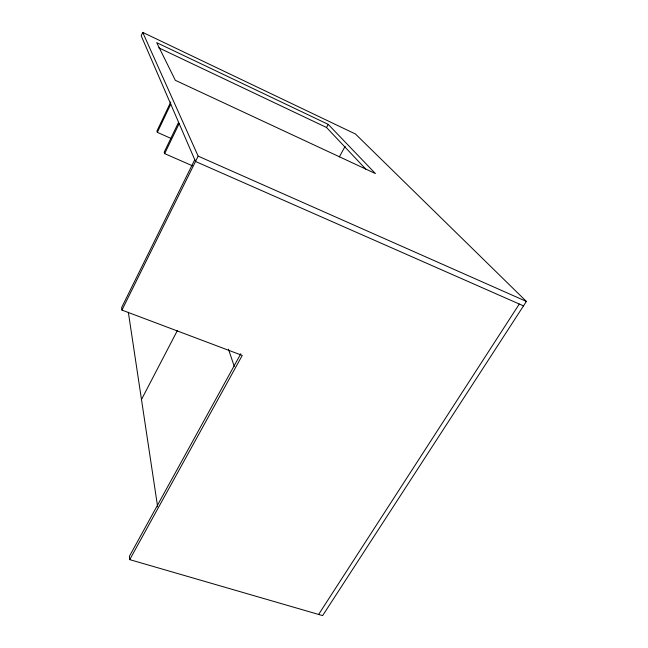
<?xml version="1.0" encoding="UTF-8"?>
<svg xmlns="http://www.w3.org/2000/svg" width="648" height="648" viewBox="0 0 648 648"><rect width="100%" height="100%" fill="white"/><g stroke="black" fill="none" stroke-linecap="round" stroke-linejoin="round"><path stroke-width="0.97" d="M240.821 353.711L129.398 556.3L129.73 559.629L322.631 615.6L526.387 301.425L355.46 134.014L142.73 32.4L141.199 35.778L195.518 161.474L523.495 305.88M170.772 101.987L156.921 131.107L157.343 132.346L171.161 138.486M157.343 132.346L170.829 104.02M178.548 122.375L164.171 152.207L164.665 153.625L192.448 165.799M164.665 153.625L179.115 123.671M194.748 159.7L121.613 307.622L121.954 310.084L242.239 355.412L129.73 559.629M121.954 310.084L198.158 156.136L142.73 32.4M141.483 399.524L177.463 330.383M365.804 169.144L326.527 127.494L328.204 124.359L156.703 42.655L175.333 80.303L375.419 173.567L328.204 124.359M339.341 156.913L345.149 146.294M318.63 614.442L519.299 304.034M198.158 156.136L526.387 301.425M158.768 47.822L326.527 127.494M228.444 349.134L234.26 366.363M128.336 312.239L157.65 506.882"/></g></svg>
